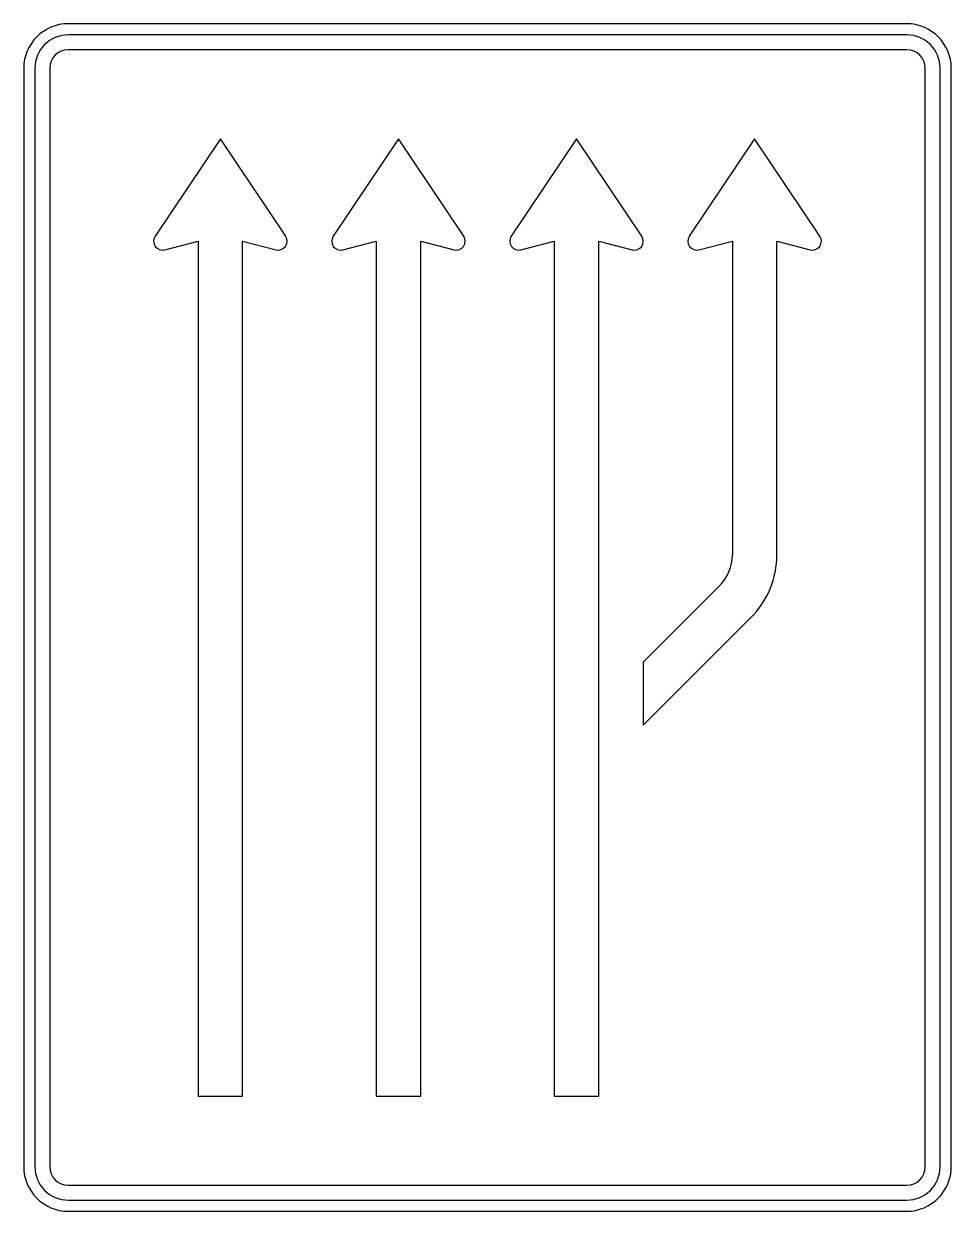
# Model space of a CAD drawing. Extents: x 0 to 1250, y 0 to 1600.
import ezdxf

# ---------------------------------------------------------------- set-up
doc = ezdxf.new("R2010")
doc.units = 0
doc.header["$LTSCALE"] = 25
doc.linetypes.add('AUSGEZOGEN', pattern=[0])
doc.layers.get('0').update_dxf_attribs({"linetype": 'AUSGEZOGEN'})

msp = doc.modelspace()

# ---------------------------------------------------------------- linework, layer by layer
for p, q in [((1190, 1600), (60, 1600)), ((1190, 1585), (60, 1585)), ((1190, 1565), (60, 1565)), ((0, 1540), (0, 60)), ((15, 1540), (15, 60)), ((35, 1540), (35, 60)), ((1215, 60), (1215, 1540)), ((1235, 60), (1235, 1540)), ((1250, 60), (1250, 1540)), ((265, 1445), (177, 1313.7)), ((353, 1313.7), (265, 1445)), ((505, 1445), (417, 1313.7)), ((593, 1313.7), (505, 1445)), ((745, 1445), (657, 1313.7)), ((833, 1313.7), (745, 1445)), ((985, 1445), (897, 1313.7)), ((1073, 1313.7), (985, 1445)), ((190, 1295.4), (235, 1307)), ((235, 1307), (235, 155)), ((295, 1307), (340, 1295.4)), ((295, 155), (295, 1307)), ((430, 1295.4), (475, 1307)), ((475, 1307), (475, 155)), ((535, 1307), (580, 1295.4)), ((535, 155), (535, 1307)), ((670, 1295.4), (715, 1307)), ((715, 1307), (715, 155)), ((775, 155), (775, 1307)), ((775, 1307), (820, 1295.4)), ((910, 1295.4), (955, 1307)), ((955, 1307), (955, 884.7)), ((1015, 1307), (1060, 1295.4)), ((1015, 884.7), (1015, 1307)), ((937.4, 842.3), (835, 739.9)), ((835, 655), (979.9, 799.8)), ((835, 739.9), (835, 655)), ((235, 155), (295, 155)), ((475, 155), (535, 155)), ((715, 155), (775, 155)), ((60, 35), (1190, 35)), ((60, 15), (1190, 15)), ((60, 0), (1190, 0))]:
    msp.add_line(p, q)
for centre, radius, start, end in [((60, 1540), 60, 90, 180), ((1190, 1540), 60, 0, 90), ((60, 1540), 45, 90, 180), ((1190, 1540), 45, 0, 90), ((60, 1540), 25, 90, 180), ((1190, 1540), 25, 0, 90), ((187, 1307), 12, 146.195, 284.475), ((343, 1307), 12, 255.525, 393.805), ((427, 1307), 12, 146.195, 284.475), ((583, 1307), 12, 255.525, 393.805), ((667, 1307), 12, 146.195, 284.475), ((823, 1307), 12, 255.525, 393.805), ((907, 1307), 12, 146.195, 284.475), ((1063, 1307), 12, 255.525, 393.805), ((895, 884.7), 60, 315, 360), ((895, 884.7), 120, 315, 360), ((60, 60), 60, 180, 270), ((60, 60), 45, 180, 270), ((60, 60), 25, 180, 270), ((1190, 60), 60, 270, 360), ((1190, 60), 45, 270, 360), ((1190, 60), 25, 270, 360)]:
    msp.add_arc(centre, radius, start, end)

doc.saveas('drawing.dxf')
